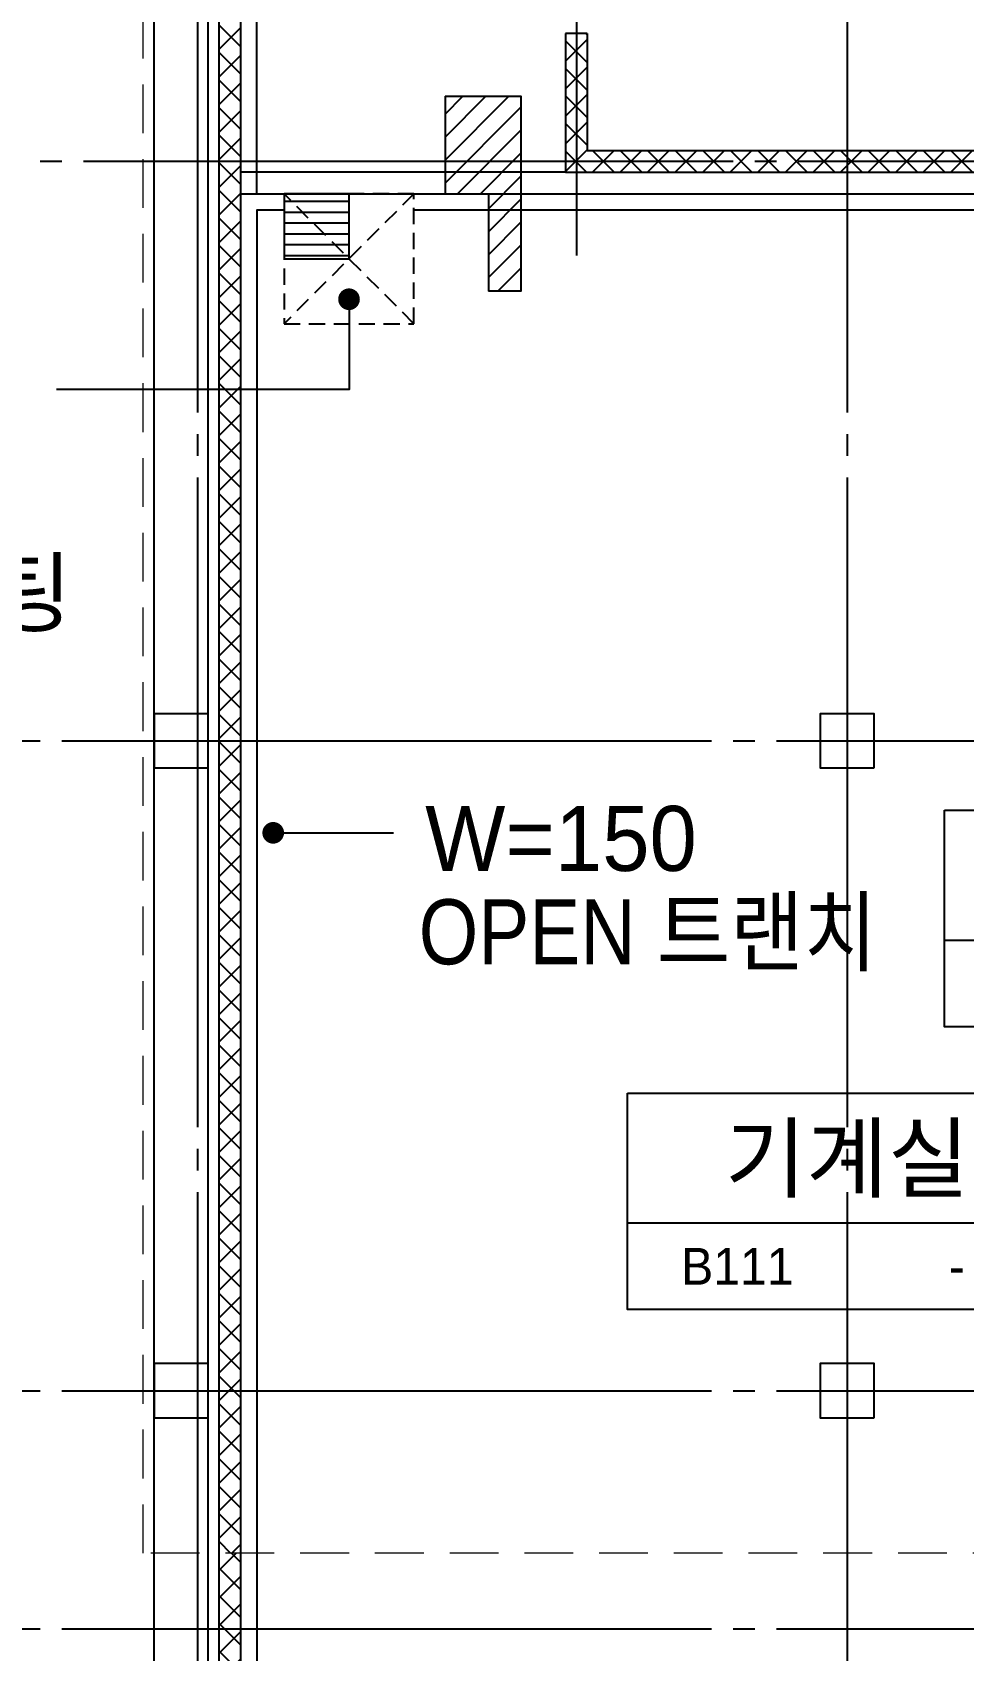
# Model space of a CAD drawing. Extents: x 13827183 to 13983685, y -1862231 to -1752052.
# Drawn here: x 13848936 to 13857536, y -1798677 to -1783737 of the extents above; entities that cross this region are included whole.
import ezdxf
from ezdxf.enums import TextEntityAlignment as Align

# ---------------------------------------------------------------- set-up
doc = ezdxf.new("R2010")
doc.units = 0
doc.header["$LTSCALE"] = 100
doc.header["$MEASUREMENT"] = 0
for name, pattern in [('CEN', [66, 60, -2, 2, -2]), ('HID', [2.3, 1.5, -0.8]), ('HIDDEN', [0.375, 0.25, -0.125])]:
    doc.linetypes.add(name, pattern=pattern)
doc.layers.get('Defpoints').update_dxf_attribs({"linetype": 'CONTINUOUS'})
for name, color, linetype in [('CEN', 1, 'CEN'), ('HAT', 5, 'CONTINUOUS'), ('open-tr', 9, 'CONTINUOUS'), ('SYM', 7, 'CONTINUOUS'), ('TEXT1', 7, 'CONTINUOUS'), ('WA1', 2, 'CONTINUOUS'), ('WALLBR', 3, 'CONTINUOUS')]:
    doc.layers.add(name, color=color, linetype=linetype)
doc.layers.add('hidded', color=5, linetype='HIDDEN', lineweight=20)
doc.styles.add('돋음', font='Dotum.ttf', dxfattribs={"height": 3})
doc.styles.add('울릉도', font='HYWULM.TTF', dxfattribs={"height": 3})
pattern_1 = [(45, (13090914.87, -2370030.04), (-127.27922, 127.27922), []), (135, (13090914.87, -2370030.04), (-127.27922, -127.27922), [])]

# ---------------------------------------------------------------- blocks, each defined once
blk = doc.blocks.new('TT1')
at = {"layer": 'TEXT1'}
for p, q in [((-1013.5, -599.9), (1013.5, -599.9)), ((0, -599.9), (0, -999.9))]:
    blk.add_line(p, q, dxfattribs=at)
blk.add_lwpolyline([(-1013.5, 0), (1013.5, 0), (1013.5, -999.9), (-1013.5, -999.9)], close=True, dxfattribs=at)

msp = doc.modelspace()

# ---------------------------------------------------------------- hatches: boundary and pattern name
at = {"layer": 'HAT'}
h = msp.add_hatch(dxfattribs=at)
h.set_pattern_fill('_USER', color=256, scale=180, angle=45, style=0, double=1, pattern_type=0)
h.set_pattern_definition(pattern_1)
h.paths.add_polyline_path([(13855359.80992, -1779627.37395), (13854059.80992, -1779627.37395), (13854059.80992, -1777602.37395), (13855359.80992, -1777602.37395)], flags=17)
h.paths.add_polyline_path([(13862259.80992, -1775877.37395), (13862059.80992, -1775877.37395), (13862059.80992, -1779627.37395), (13861859.83977, -1779627.37395), (13861859.83954, -1779827.37395), (13862259.80992, -1779827.37395)])
h.paths.add_polyline_path([(13861859.83977, -1779627.37395), (13861579.80992, -1779627.37395), (13861579.80992, -1779827.37395), (13861859.83954, -1779827.37395)], flags=16)
h.paths.add_polyline_path([(13862259.80992, -1784827.37395), (13861859.83385, -1784827.37395), (13861859.83363, -1785027.37395), (13862259.80992, -1785027.37395)])
h.paths.add_polyline_path([(13861859.83385, -1784827.37395), (13854059.80992, -1784827.37395), (13854059.80992, -1783747.37395), (13853859.80992, -1783747.37395), (13853859.80992, -1785027.37395), (13861859.83363, -1785027.37395)])
h.paths.add_polyline_path([(13854247.43974, -1779010.37328), (13855192.18009, -1779010.37328), (13855192.18009, -1778259.37461), (13854247.43974, -1778259.37461)], flags=24)
h.paths.add_polyline_path([(13855359.80992, -1775902.37395), (13855559.80992, -1775902.37395), (13855559.80992, -1775677.37395), (13861859.84426, -1775677.37395), (13861859.84448, -1775477.37395), (13855559.80992, -1775477.37395), (13855559.80992, -1775377.37395), (13855359.80992, -1775377.37395)])
h.paths.add_polyline_path([(13855559.80992, -1777402.37395), (13854059.80992, -1777402.37395), (13854059.80992, -1775377.37395), (13853859.80992, -1775377.37395), (13853859.80992, -1779627.37395), (13853699.80992, -1779627.37395), (13853699.80992, -1779827.37395), (13853859.80992, -1779827.37395), (13853859.80992, -1781007.37395), (13854059.80992, -1781007.37395), (13854059.80992, -1779827.37395), (13859739.80992, -1779827.37395), (13859739.80992, -1779627.37395), (13855559.80992, -1779627.37395)])
h = msp.add_hatch(dxfattribs=at)
h.set_pattern_fill('_USER', color=256, scale=180, angle=45, style=0, double=1, pattern_type=0)
h.set_pattern_definition(pattern_1)
h.paths.add_polyline_path([(13850959.80992, -1779627.46006), (13850559.80992, -1779627.46006), (13850559.80992, -1779827.37395), (13850659.80992, -1779827.37395), (13850659.80992, -1797777.37395), (13850859.80992, -1797777.37395), (13850859.80992, -1779827.37395), (13850959.80992, -1779827.37395)])
h = msp.add_hatch(dxfattribs=at)
h.set_pattern_fill('_USER,N', color=256, scale=100, style=0, pattern_type=0)
h.set_pattern_definition([(360, (8281471.37, -1407097.29), (2e-14, 100), [])])
h.paths.add_polyline_path([(13851859.80992, -1785827.37395), (13851859.80992, -1785227.37395), (13851259.80992, -1785227.37395), (13851259.80992, -1785827.37395)])
h = msp.add_hatch(dxfattribs=at)
h.set_pattern_fill('_USER', color=256, scale=180, angle=45, style=0, double=1, pattern_type=0)
h.set_pattern_definition([(45, (1315193.02, -3034316.96), (-127.2792206, 127.2792206), []), (135, (1315193.02, -3034316.96), (-127.2792206, -127.2792206), [])])
h.paths.add_polyline_path([(13850659.80992, -1797777.37395), (13850859.80992, -1797777.37395), (13850859.80992, -1807477.37395), (13850859.80992, -1812527.37395), (13850659.80992, -1812527.37395)])
at = {"layer": 'SYM'}
h = msp.add_hatch(dxfattribs=at)
h.set_pattern_fill('_USER', color=8, scale=150, angle=45, style=0, pattern_type=0)
h.set_pattern_definition([(45, (13923354.29, -1812102.17), (-106.06602, 106.06602), [])])
h.paths.add_polyline_path([(13852746.5476, -1784327.37395), (13853446.5476, -1784327.37395), (13853446.5476, -1786127.37395), (13853146.5476, -1786127.37395), (13853146.5476, -1785227.37395), (13852746.5476, -1785227.37395)])

# ---------------------------------------------------------------- linework, layer by layer
at = {"layer": 'CEN', "linetype": 'CEN'}
for p, q in [((13850459.80992, -1768045.95467), (13850459.80992, -1852077.37395)), ((13853959.80992, -1768045.95467), (13853959.80992, -1785797.28783)), ((13856459.80992, -1768045.95467), (13856459.80992, -1852077.37395)), ((13842806.80992, -1784927.37395), (13863542.07158, -1784927.37395)), ((13842606.80992, -1790277.37395), (13938970.80992, -1790277.37395)), ((13842606.80992, -1790277.37395), (13938970.80992, -1790277.37395)), ((13842606.80992, -1790277.37395), (13938970.80992, -1790277.37395)), ((13842606.80992, -1796277.37395), (13938970.80992, -1796277.37395)), ((13842606.80992, -1798477.37395), (13865759.80992, -1798477.37395))]:
    msp.add_line(p, q, dxfattribs=at)
at = {"layer": 'Defpoints'}
msp.add_line((13853859.80992, -1785027.37395), (13850859.80992, -1785027.37395), dxfattribs=at)
msp.add_lwpolyline([(13852746.5476, -1784327.37395), (13853446.5476, -1784327.37395), (13853446.5476, -1784327.37395), (13853446.5476, -1784327.37395), (13853446.5476, -1786127.37395), (13853146.5476, -1786127.37395)], dxfattribs=at)
at = {"layer": 'hidded', "color": 6, "linetype": 'HID', "ltscale": 3}
msp.add_lwpolyline([(13861959.80992, -1805877.37395), (13861959.80992, -1808777.37395), (13858759.80992, -1808777.37395), (13858759.80992, -1797777.37395), (13849959.80992, -1797777.37395), (13849959.80992, -1774677.37395), (13861859.80992, -1774677.37395)], dxfattribs=at)
at = {"layer": 'open-tr'}
msp.add_line((13851009.80992, -1785227.37395), (13851009.80992, -1779827.37395), dxfattribs=at)
at = {"layer": 'open-tr', "color": 9}
msp.add_line((13850859.80992, -1785227.37395), (13861059.80992, -1785227.37395), dxfattribs=at)
at = {"layer": 'open-tr'}
msp.add_lwpolyline([(13851259.80992, -1785377.37395), (13851009.80992, -1785377.37395), (13851009.80992, -1807127.37395), (13859609.80992, -1807127.37395), (13859609.80992, -1805427.37395), (13861709.80992, -1805427.37395), (13861709.80992, -1787317.37395), (13860909.80992, -1787317.37395), (13860909.80992, -1785377.37395), (13852459.80992, -1785377.37395)], dxfattribs=at)
at = {"layer": 'SYM', "color": 6, "linetype": 'HID'}
for p, q in [((13852459.80992, -1786427.37395), (13851259.80992, -1785227.37395)), ((13852459.80992, -1785227.37395), (13851259.80992, -1786427.37395))]:
    msp.add_line(p, q, dxfattribs=at)
at = {"layer": 'SYM'}
msp.add_lwpolyline([(13852746.5476, -1784327.37395), (13852746.5476, -1785227.37395), (13853146.5476, -1785227.37395), (13853146.5476, -1786127.37395)], dxfattribs=at)
at = {"layer": 'SYM', "color": 6, "linetype": 'HID'}
msp.add_lwpolyline([(13851259.80992, -1786427.37395), (13852459.80992, -1786427.37395), (13852459.80992, -1785227.37395), (13851259.80992, -1785227.37395)], close=True, dxfattribs=at)
at = {"layer": 'SYM', "color": 6}
msp.add_lwpolyline([(13851259.80992, -1785827.37395), (13851859.80992, -1785827.37395), (13851859.80992, -1785227.37395), (13851259.80992, -1785227.37395)], close=True, dxfattribs=at)
at = {"layer": 'TEXT1'}
msp.add_line((13852272.07158, -1791129.06851), (13851159.80992, -1791129.06851), dxfattribs=at)
msp.add_lwpolyline([(13851859.80992, -1786201.3643), (13851859.80992, -1787034.28811), (13849159.36591, -1787034.28811)], dxfattribs=at)
at = {"layer": 'TEXT1', "const_width": 100}
for points in [[(13851859.80992, -1786251.3643, 1), (13851859.80992, -1786151.3643, 1)], [(13851159.77757, -1791177.27034, 1), (13851159.77757, -1791077.27034, 1)]]:
    msp.add_lwpolyline(points, format="xyb", close=True, dxfattribs=at)
at = {"layer": 'WA1'}
for p, q in [((13850059.80992, -1824777.37395), (13850059.80992, -1774877.37395)), ((13850559.80992, -1812227.37395), (13850559.80992, -1775227.37395))]:
    msp.add_line(p, q, dxfattribs=at)
for points in [[(13850559.80992, -1790527.37395), (13850559.80992, -1790027.37395), (13850059.80992, -1790027.37395), (13850059.80992, -1790527.37395)], [(13856709.80992, -1790527.37395), (13856709.80992, -1790027.37395), (13856209.80992, -1790027.37395), (13856209.80992, -1790527.37395)], [(13850559.80992, -1796527.37395), (13850559.80992, -1796027.37395), (13850059.80992, -1796027.37395), (13850059.80992, -1796527.37395)], [(13856709.80992, -1796527.37395), (13856709.80992, -1796027.37395), (13856209.80992, -1796027.37395), (13856209.80992, -1796527.37395)]]:
    msp.add_lwpolyline(points, close=True, dxfattribs=at)
at = {"layer": 'WALLBR'}
for p, q in [((13850659.80992, -1812527.37395), (13850659.80992, -1779827.37395)), ((13850859.80992, -1807477.37395), (13850859.80992, -1779827.37395)), ((13853859.80992, -1783747.37395), (13853859.80992, -1785027.37395)), ((13854059.80992, -1783747.37395), (13854059.80992, -1784827.37395)), ((13854059.80992, -1784827.37395), (13862259.80992, -1784827.37395)), ((13853859.80992, -1785027.37395), (13862259.80992, -1785027.37395))]:
    msp.add_line(p, q, dxfattribs=at)
at = {"layer": 'WALLBR', "ltscale": 3}
msp.add_line((13854059.80992, -1783747.37395), (13853859.80992, -1783747.37395), dxfattribs=at)

# ---------------------------------------------------------------- block references
at = {"layer": 'TEXT1', "xscale": 2, "yscale": 2, "zscale": 2}
for p in [(13859385.4854, -1790917.97963), (13856459.80992, -1793529.26851)]:
    msp.add_blockref('TT1', p, dxfattribs=at)

# ---------------------------------------------------------------- texts
at = {"layer": 'TEXT1', "style": '돋음'}
for s, p in [('아연도철제그레이팅', (13842527.54826, -1789210.37395)), ('W=150', (13852562.81809, -1791479.06851))]:
    msp.add_text(s, height=600, dxfattribs=at).set_placement(p)
at = {"layer": 'TEXT1', "style": '돋음', "width": 0.9}
msp.add_text('OPEN 트랜치', height=600, dxfattribs=at).set_placement((13852503.97634, -1792341.03441))
at = {"layer": 'TEXT1', "style": '울릉도'}
msp.add_text('기계실', height=600, dxfattribs=at).set_placement((13856459.80992, -1794430.84866), align=Align.CENTER)
at = {"layer": 'TEXT1', "color": 2, "style": '울릉도'}
msp.add_text('B111', height=340, dxfattribs=at).set_placement((13855446.31401, -1795129.10851), align=Align.MIDDLE_CENTER)
at = {"layer": 'TEXT1', "style": '울릉도'}
msp.add_text('-', height=340, dxfattribs=at).set_placement((13857473.30583, -1795129.10851), align=Align.MIDDLE_CENTER)

doc.saveas('drawing.dxf')
